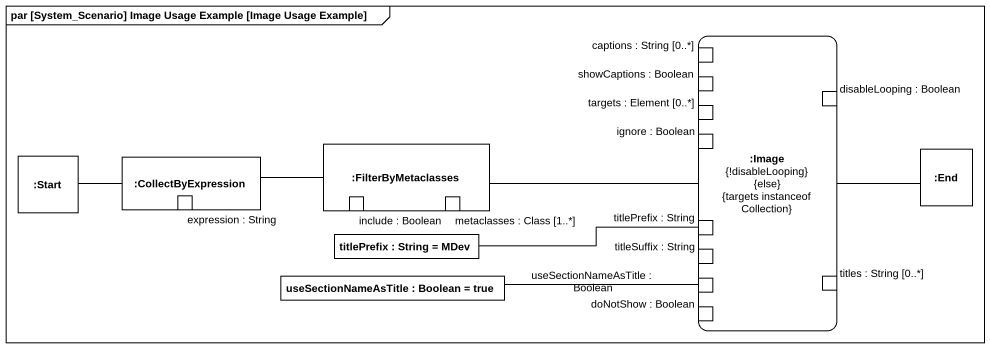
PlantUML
@startuml
mainframe par [System_Scenario] Image Usage Example [Image Usage Example]
rectangle ":Image\n{!disableLooping}\n{else}\n{targets instanceof Collection}" as Image {
  port "captions : String [0..*]" as captions_String_0
  port "showCaptions : Boolean" as showCaptions_Boolean
  port "targets : Element [0..*]" as targets_Element_0
  port "disableLooping : Boolean" as disableLooping_Boolean
  port "ignore : Boolean" as ignore_Boolean
  port "titlePrefix : String" as titlePrefix_String
  port "titleSuffix : String" as titleSuffix_String
  port "useSectionNameAsTitle : Boolean" as useSectionNameAsTitle_2
  port "titles : String [0..*]" as titles_String_0
  port "doNotShow : Boolean" as doNotShow_Boolean
}
rectangle ":FilterByMetaclasses" as FilterByMetaclasses {
  port "include : Boolean" as include_Boolean
  port "metaclasses : Class [1..*]" as metaclasses_Class_1
}
rectangle ":End" as End_
rectangle ":Start" as Start_
rectangle ":CollectByExpression" as CollectByExpression {
  port "expression : String" as expression_String
}
rectangle "titlePrefix : String = MDev" as titlePrefix
rectangle "useSectionNameAsTitle : Boolean = true" as useSectionNameAsTitle
Image -right- End_
FilterByMetaclasses -right- Image
Start_ -right- CollectByExpression
CollectByExpression -right- FilterByMetaclasses
titlePrefix -right- titlePrefix_String
useSectionNameAsTitle -right- useSectionNameAsTitle_2
@enduml
